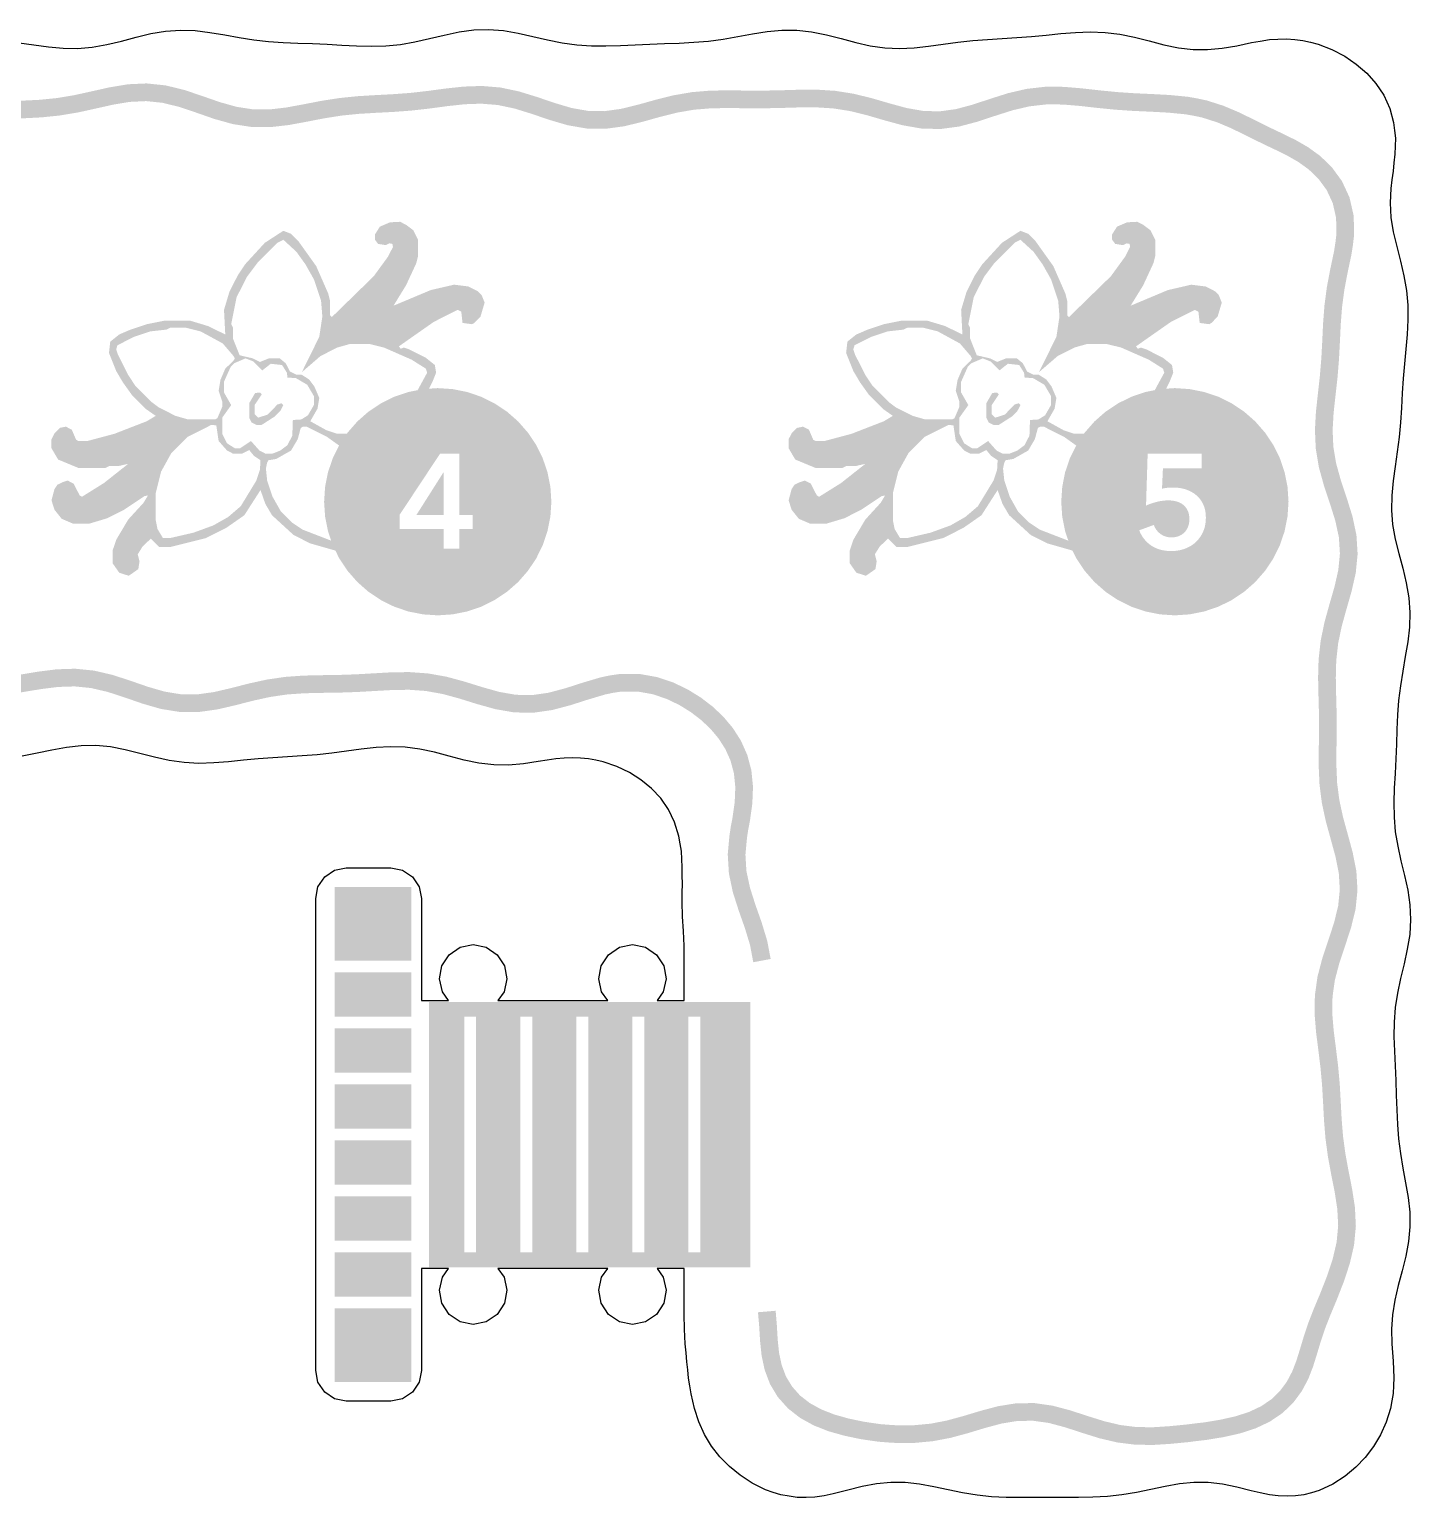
# Model space of a CAD drawing. Header units: millimetres. Extents: x 6 to 441, y 6 to 299.
# Drawn here: x 283.24 to 326.99, y 147.52 to 194.04 of the extents above; entities that cross this region are included whole.
import ezdxf

# ---------------------------------------------------------------- set-up
doc = ezdxf.new("R2010")
doc.units = ezdxf.units.MM
doc.layers.add('CUT', color=1, linetype='Continuous')
doc.layers.add('RASTER', color=7, linetype='Continuous')

msp = doc.modelspace()

# ---------------------------------------------------------------- hatches: boundary and pattern name
at = {"layer": 'RASTER'}
msp.add_hatch(color=7, dxfattribs=at).paths.add_polyline_path([(306.72, 164.585), (306.611, 165.161), (306.435, 165.741), (306.237, 166.304), (306.064, 166.847), (305.952, 167.373), (305.921, 167.892), (305.97, 168.421), (306.009, 168.68), (306.063, 168.956), (306.139, 169.504), (306.161, 170.044), (306.109, 170.565), (305.978, 171.054), (305.779, 171.501), (305.523, 171.902), (305.223, 172.26), (304.886, 172.579), (304.512, 172.866), (304.099, 173.122), (303.639, 173.344), (303.129, 173.516), (302.568, 173.616), (301.978, 173.62), (301.648, 173.573), (301.337, 173.509), (300.767, 173.34), (300.214, 173.162), (299.679, 173.02), (299.16, 172.946), (298.647, 172.956), (298.124, 173.047), (297.584, 173.199), (297.025, 173.373), (296.451, 173.529), (295.866, 173.633), (295.282, 173.675), (294.706, 173.668), (294.143, 173.636), (293.588, 173.604), (293.037, 173.585), (292.481, 173.577), (291.915, 173.564), (291.34, 173.523), (290.763, 173.438), (290.19, 173.313), (289.631, 173.169), (289.089, 173.043), (288.564, 172.969), (288.048, 172.971), (287.529, 173.055), (286.995, 173.209), (286.441, 173.401), (285.87, 173.587), (285.283, 173.723), (284.688, 173.782), (284.099, 173.763), (283.524, 173.69), (282.963, 173.598), (282.413, 173.516), (281.867, 173.457), (281.316, 173.419), (280.757, 173.388), (280.191, 173.345), (279.622, 173.276), (279.059, 173.186), (278.508, 173.096), (277.972, 173.037), (277.448, 173.034), (276.926, 173.103), (276.395, 173.241), (275.848, 173.426), (275.281, 173.619), (274.696, 173.773), (274.098, 173.848), (273.499, 173.829), (272.913, 173.732), (272.345, 173.594), (271.792, 173.456), (271.251, 173.346), (270.713, 173.278), (270.171, 173.247), (269.618, 173.236), (269.057, 173.226), (268.494, 173.202), (267.935, 173.167), (267.386, 173.138), (266.849, 173.139), (266.32, 173.19), (265.787, 173.298), (265.243, 173.455), (264.683, 173.63), (264.119, 173.779), (263.829, 173.842), (263.547, 173.882), (263.03, 173.926), (262.544, 173.93), (262.088, 173.928), (261.658, 173.951), (261.255, 174.022), (260.883, 174.155), (260.55, 174.355), (260.262, 174.62), (260.026, 174.945), (259.842, 175.323), (259.709, 175.745), (259.616, 176.207), (259.555, 176.703), (259.52, 177.232), (259.517, 177.511), (259.515, 177.787), (259.54, 178.314), (259.593, 178.835), (259.683, 179.357), (259.804, 179.886), (259.935, 180.428), (260.044, 180.987), (260.096, 181.56), (260.064, 182.139), (259.949, 182.711), (259.776, 183.269), (259.586, 183.808), (259.42, 184.33), (259.309, 184.838), (259.267, 185.34), (259.29, 185.847), (259.363, 186.367), (259.459, 186.9), (259.517, 187.182), (259.571, 187.464), (259.69, 187.981), (259.816, 188.454), (259.961, 188.879), (260.134, 189.254), (260.34, 189.58), (260.58, 189.856), (260.851, 190.086), (261.152, 190.275), (261.48, 190.434), (261.835, 190.578), (262.22, 190.725), (262.638, 190.891), (263.093, 191.086), (263.593, 191.302), (263.863, 191.406), (264.133, 191.509), (264.673, 191.672), (265.195, 191.771), (265.711, 191.788), (266.234, 191.725), (266.773, 191.602), (267.33, 191.452), (267.901, 191.314), (268.48, 191.216), (269.059, 191.166), (269.629, 191.151), (270.189, 191.15), (270.743, 191.143), (271.297, 191.122), (271.858, 191.096), (272.431, 191.087), (273.014, 191.119), (273.598, 191.21), (274.176, 191.354), (274.738, 191.524), (275.283, 191.679), (275.809, 191.78), (276.325, 191.802), (276.842, 191.74), (277.375, 191.605), (277.926, 191.426), (278.495, 191.248), (279.079, 191.111), (279.668, 191.04), (280.253, 191.034), (280.826, 191.073), (281.387, 191.127), (281.94, 191.173), (282.492, 191.202), (283.05, 191.222), (283.617, 191.251), (284.192, 191.309), (284.767, 191.405), (285.333, 191.529), (285.884, 191.653), (286.419, 191.742), (286.939, 191.767), (287.458, 191.713), (287.986, 191.583), (288.532, 191.399), (289.097, 191.202), (289.681, 191.039), (290.276, 190.947), (290.872, 190.942), (291.457, 191.009), (292.026, 191.114), (292.581, 191.222), (293.127, 191.308), (293.672, 191.363), (294.224, 191.396), (294.785, 191.425), (295.352, 191.468), (295.918, 191.532), (296.476, 191.607), (297.021, 191.667), (297.553, 191.686), (298.078, 191.643), (298.606, 191.532), (299.148, 191.364), (299.709, 191.173), (300.288, 191.003), (300.884, 190.899), (301.486, 190.889), (302.08, 190.969), (302.657, 191.11), (303.217, 191.267), (303.761, 191.403), (304.297, 191.495), (304.834, 191.539), (305.379, 191.547), (305.935, 191.541), (306.498, 191.539), (307.062, 191.55), (307.618, 191.567), (308.163, 191.569), (308.699, 191.536), (309.233, 191.452), (309.774, 191.319), (310.33, 191.156), (310.903, 191.001), (311.495, 190.898), (312.096, 190.882), (312.695, 190.962), (313.279, 191.117), (313.843, 191.304), (314.39, 191.478), (314.922, 191.602), (315.448, 191.661), (315.979, 191.659), (316.522, 191.613), (317.079, 191.55), (317.643, 191.494), (318.21, 191.456), (318.77, 191.431), (319.321, 191.401), (319.866, 191.348), (320.129, 191.301), (320.384, 191.248), (320.871, 191.092), (321.305, 190.908), (321.7, 190.716), (322.067, 190.533), (322.417, 190.363), (322.759, 190.201), (323.098, 190.032), (323.436, 189.838), (323.766, 189.6), (324.072, 189.305), (324.333, 188.949), (324.525, 188.535), (324.631, 188.069), (324.642, 187.551), (324.609, 187.281), (324.566, 187.006), (324.447, 186.444), (324.339, 185.873), (324.263, 185.297), (324.219, 184.725), (324.193, 184.161), (324.163, 183.606), (324.117, 183.054), (324.055, 182.497), (323.993, 181.929), (323.961, 181.347), (323.987, 180.756), (324.086, 180.164), (324.247, 179.582), (324.435, 179.018), (324.606, 178.472), (324.72, 177.945), (324.752, 177.428), (324.701, 176.907), (324.579, 176.372), (324.419, 175.818), (324.261, 175.247), (324.142, 174.664), (324.077, 174.079), (324.061, 173.501), (324.073, 172.933), (324.088, 172.375), (324.091, 171.82), (324.083, 171.261), (324.08, 170.692), (324.106, 170.113), (324.18, 169.53), (324.305, 168.95), (324.461, 168.382), (324.611, 167.832), (324.717, 167.3), (324.749, 166.781), (324.696, 166.262), (324.566, 165.731), (324.385, 165.182), (324.196, 164.613), (324.043, 164.028), (323.959, 163.435), (323.95, 162.843), (323.997, 162.263), (324.069, 161.697), (324.137, 161.141), (324.187, 160.59), (324.219, 160.035), (324.248, 159.471), (324.295, 158.899), (324.372, 158.325), (324.477, 157.756), (324.587, 157.2), (324.67, 156.66), (324.697, 156.133), (324.648, 155.612), (324.524, 155.083), (324.345, 154.539), (324.238, 154.268), (324.133, 153.999), (323.925, 153.501), (323.748, 153.046), (323.607, 152.623), (323.489, 152.228), (323.374, 151.858), (323.24, 151.512), (323.07, 151.19), (322.852, 150.895), (322.581, 150.634), (322.254, 150.412), (321.873, 150.233), (321.441, 150.093), (320.962, 149.986), (320.439, 149.9), (320.156, 149.868), (319.873, 149.832), (319.34, 149.781), (318.817, 149.747), (318.305, 149.755), (317.797, 149.818), (317.283, 149.94), (316.756, 150.105), (316.211, 150.283), (315.65, 150.432), (315.073, 150.514), (314.492, 150.506), (313.92, 150.414), (313.363, 150.266), (312.824, 150.103), (312.3, 149.96), (311.785, 149.861), (311.272, 149.813), (310.749, 149.808), (310.476, 149.825), (310.198, 149.846), (309.673, 149.923), (309.184, 150.025), (308.733, 150.153), (308.325, 150.313), (307.962, 150.512), (307.652, 150.753), (307.398, 151.038), (307.204, 151.361), (307.069, 151.719), (306.986, 152.107), (306.943, 152.524), (306.917, 152.97), (306.878, 153.439), (306.319, 153.392), (306.358, 152.93), (306.385, 152.478), (306.433, 152.02), (306.531, 151.561), (306.7, 151.116), (306.947, 150.705), (307.27, 150.344), (307.655, 150.043), (308.087, 149.805), (308.555, 149.621), (309.05, 149.481), (309.575, 149.371), (310.131, 149.29), (310.438, 149.266), (310.741, 149.248), (311.301, 149.254), (311.864, 149.307), (312.426, 149.414), (312.979, 149.564), (313.516, 149.727), (314.037, 149.866), (314.541, 149.948), (315.037, 149.954), (315.537, 149.883), (316.052, 149.745), (316.585, 149.571), (317.135, 149.399), (317.697, 149.267), (318.266, 149.196), (318.831, 149.187), (319.385, 149.222), (319.933, 149.275), (320.223, 149.312), (320.52, 149.346), (321.068, 149.436), (321.589, 149.553), (322.079, 149.712), (322.531, 149.925), (322.933, 150.198), (323.273, 150.524), (323.544, 150.891), (323.75, 151.279), (323.903, 151.674), (324.025, 152.064), (324.141, 152.454), (324.275, 152.855), (324.445, 153.291), (324.652, 153.787), (324.76, 154.063), (324.873, 154.353), (325.064, 154.931), (325.201, 155.522), (325.257, 156.121), (325.228, 156.716), (325.139, 157.297), (325.027, 157.861), (324.926, 158.413), (324.852, 158.96), (324.807, 159.508), (324.778, 160.066), (324.746, 160.631), (324.694, 161.201), (324.625, 161.766), (324.554, 162.321), (324.51, 162.861), (324.518, 163.391), (324.593, 163.918), (324.733, 164.454), (324.917, 165.006), (325.105, 165.577), (325.249, 166.167), (325.309, 166.769), (325.273, 167.371), (325.157, 167.96), (325.002, 168.53), (324.85, 169.083), (324.733, 169.624), (324.664, 170.161), (324.641, 170.703), (324.643, 171.256), (324.651, 171.817), (324.648, 172.383), (324.633, 172.946), (324.622, 173.499), (324.636, 174.041), (324.695, 174.577), (324.806, 175.115), (324.958, 175.665), (325.121, 176.232), (325.254, 176.817), (325.313, 177.418), (325.275, 178.021), (325.148, 178.615), (324.969, 179.19), (324.783, 179.746), (324.633, 180.286), (324.544, 180.815), (324.521, 181.344), (324.552, 181.883), (324.612, 182.435), (324.675, 182.999), (324.722, 183.568), (324.752, 184.134), (324.778, 184.691), (324.82, 185.239), (324.892, 185.784), (324.996, 186.334), (325.116, 186.899), (325.164, 187.204), (325.203, 187.537), (325.188, 188.137), (325.056, 188.715), (324.816, 189.233), (324.495, 189.673), (324.127, 190.029), (323.742, 190.308), (323.363, 190.526), (323.003, 190.705), (322.659, 190.868), (322.315, 191.035), (321.948, 191.219), (321.536, 191.419), (321.065, 191.618), (320.536, 191.787), (320.236, 191.851), (319.936, 191.904), (319.364, 191.96), (318.798, 191.991), (318.241, 192.016), (317.69, 192.053), (317.138, 192.108), (316.577, 192.171), (316.003, 192.219), (315.417, 192.221), (314.826, 192.154), (314.241, 192.018), (313.671, 191.838), (313.118, 191.654), (312.585, 191.512), (312.066, 191.441), (311.551, 191.456), (311.025, 191.548), (310.482, 191.696), (309.92, 191.86), (309.344, 192.001), (308.761, 192.093), (308.18, 192.13), (307.608, 192.127), (307.047, 192.11), (306.494, 192.099), (305.94, 192.101), (305.378, 192.108), (304.807, 192.099), (304.227, 192.051), (303.646, 191.951), (303.073, 191.808), (302.515, 191.652), (301.975, 191.52), (301.452, 191.448), (300.937, 191.457), (300.416, 191.548), (299.879, 191.707), (299.322, 191.897), (298.747, 192.074), (298.159, 192.198), (297.566, 192.247), (296.981, 192.226), (296.408, 192.163), (295.85, 192.088), (295.299, 192.026), (294.749, 191.985), (294.193, 191.956), (293.627, 191.922), (293.055, 191.863), (292.484, 191.774), (291.922, 191.665), (291.374, 191.564), (290.842, 191.502), (290.321, 191.506), (289.8, 191.586), (289.266, 191.736), (288.714, 191.929), (288.143, 192.121), (287.554, 192.265), (286.955, 192.327), (286.359, 192.3), (285.777, 192.203), (285.211, 192.076), (284.66, 191.955), (284.117, 191.864), (283.575, 191.809), (283.026, 191.781), (282.467, 191.762), (281.902, 191.732), (281.337, 191.685), (280.781, 191.632), (280.237, 191.594), (279.705, 191.599), (279.177, 191.663), (278.644, 191.788), (278.096, 191.96), (277.53, 192.143), (276.945, 192.291), (276.346, 192.362), (275.744, 192.336), (275.154, 192.224), (274.581, 192.062), (274.027, 191.894), (273.487, 191.759), (272.955, 191.677), (272.42, 191.647), (271.876, 191.656), (271.32, 191.682), (270.757, 191.703), (270.194, 191.711), (269.637, 191.712), (269.09, 191.725), (268.551, 191.772), (268.014, 191.863), (267.468, 191.995), (266.908, 192.145), (266.33, 192.277), (265.735, 192.348), (265.134, 192.328), (264.539, 192.217), (263.958, 192.041), (263.663, 191.929), (263.378, 191.819), (262.871, 191.601), (262.424, 191.409), (262.016, 191.247), (261.63, 191.099), (261.252, 190.946), (260.879, 190.764), (260.52, 190.538), (260.185, 190.255), (259.89, 189.914), (259.641, 189.521), (259.44, 189.086), (259.28, 188.616), (259.146, 188.116), (259.023, 187.582), (258.968, 187.291), (258.908, 187.004), (258.81, 186.455), (258.732, 185.899), (258.706, 185.329), (258.755, 184.754), (258.879, 184.185), (259.055, 183.63), (259.244, 183.092), (259.406, 182.573), (259.508, 182.068), (259.535, 181.57), (259.49, 181.066), (259.388, 180.548), (259.258, 180.014), (259.133, 179.466), (259.038, 178.911), (258.981, 178.355), (258.955, 177.803), (258.957, 177.507), (258.96, 177.205), (258.997, 176.65), (259.063, 176.118), (259.166, 175.606), (259.322, 175.116), (259.545, 174.657), (259.843, 174.247), (260.214, 173.906), (260.644, 173.649), (261.111, 173.481), (261.594, 173.394), (262.074, 173.368), (262.543, 173.37), (263.003, 173.366), (263.489, 173.325), (263.729, 173.291), (263.984, 173.235), (264.528, 173.092), (265.082, 172.918), (265.654, 172.754), (266.236, 172.636), (266.822, 172.579), (267.4, 172.577), (267.967, 172.607), (268.523, 172.642), (269.075, 172.666), (269.629, 172.676), (270.192, 172.687), (270.765, 172.72), (271.342, 172.793), (271.916, 172.909), (272.479, 173.05), (273.025, 173.183), (273.555, 173.271), (274.071, 173.288), (274.589, 173.223), (275.119, 173.083), (275.667, 172.896), (276.235, 172.704), (276.819, 172.553), (277.413, 172.475), (278.004, 172.477), (278.583, 172.541), (279.148, 172.633), (279.7, 172.721), (280.246, 172.787), (280.794, 172.829), (281.351, 172.86), (281.916, 172.899), (282.485, 172.96), (283.05, 173.045), (283.604, 173.136), (284.144, 173.204), (284.67, 173.222), (285.191, 173.17), (285.719, 173.047), (286.263, 172.87), (286.825, 172.675), (287.406, 172.508), (288.002, 172.412), (288.602, 172.41), (289.191, 172.492), (289.764, 172.625), (290.32, 172.768), (290.863, 172.887), (291.401, 172.966), (291.942, 173.004), (292.491, 173.017), (293.05, 173.025), (293.614, 173.044), (294.175, 173.076), (294.726, 173.107), (295.266, 173.115), (295.797, 173.077), (296.328, 172.982), (296.868, 172.835), (297.425, 172.661), (298, 172.501), (298.593, 172.398), (299.194, 172.387), (299.791, 172.471), (300.371, 172.624), (300.933, 172.804), (301.481, 172.967), (301.744, 173.021), (302.005, 173.06), (302.518, 173.058), (302.99, 172.973), (303.428, 172.824), (303.83, 172.631), (304.194, 172.405), (304.522, 172.153), (304.815, 171.876), (305.071, 171.571), (305.285, 171.236), (305.45, 170.868), (305.557, 170.465), (305.601, 170.028), (305.581, 169.556), (305.509, 169.044), (305.457, 168.776), (305.413, 168.483), (305.361, 167.9), (305.397, 167.298), (305.522, 166.703), (305.706, 166.125), (305.903, 165.567), (306.067, 165.027), (306.169, 164.482)])
h = msp.add_hatch(color=7, dxfattribs=at)
h.paths.add_polyline_path([(294.66, 187.926), (294.984, 187.943), (295.172, 187.846), (295.4, 187.675), (295.553, 187.374), (295.553, 186.861), (295.496, 186.633), (295.172, 185.933), (294.773, 185.284), (295.952, 185.779), (296.692, 185.95), (297.148, 185.893), (297.449, 185.74), (297.563, 185.626), (297.66, 185.381), (297.529, 184.942), (297.335, 184.738), (297.261, 184.698), (296.96, 184.738), (296.92, 185.096), (296.806, 185.153), (296.049, 184.772), (294.944, 183.997), (295.001, 183.918), (295.098, 183.958), (295.269, 183.901), (295.798, 183.633), (296.083, 183.405), (296.123, 183.16), (296.009, 182.876), (295.798, 182.46), (295.514, 182.062), (294.944, 181.492), (294.415, 181.168), (293.959, 180.997), (293.504, 180.94), (293.447, 180.883), (293.692, 180.615), (293.959, 180.086), (294.187, 179.175), (294.187, 178.093), (293.976, 177.45), (293.788, 177.353), (293.333, 177.41), (292.137, 177.752), (291.608, 178.019), (290.925, 178.645), (290.714, 179.004), (290.56, 179.443), (290.048, 178.645), (289.478, 178.247), (288.835, 177.922), (287.696, 177.638), (287.355, 177.638), (287.087, 177.905), (286.825, 177.655), (286.672, 177.41), (286.728, 177.182), (286.689, 176.937), (286.387, 176.727), (286.085, 176.824), (285.874, 177.125), (285.874, 177.524), (285.988, 177.865), (286.37, 178.509), (286.859, 179.044), (286.996, 179.272), (286.882, 179.249), (286.233, 178.816), (285.704, 178.549), (285.134, 178.378), (284.622, 178.378), (284.263, 178.532), (284.035, 178.816), (283.939, 179.118), (284.035, 179.477), (284.127, 179.613), (284.28, 179.687), (284.451, 179.744), (284.639, 179.648), (284.833, 179.272), (284.907, 179.232), (285.607, 179.67), (286.37, 180.274), (286.045, 180.2), (285.761, 180.2), (285.647, 180.143), (284.793, 180.143), (284.149, 180.41), (283.939, 180.769), (283.939, 181.054), (284.035, 181.242), (284.206, 181.413), (284.394, 181.452), (284.582, 181.356), (284.719, 181.037), (284.793, 180.997), (285.077, 180.997), (285.931, 181.225), (286.956, 181.623), (287.241, 181.794), (286.939, 182.005), (286.484, 182.46), (286.199, 182.859), (285.988, 183.217), (285.761, 183.787), (285.8, 184.145), (286.085, 184.373), (286.444, 184.527), (286.956, 184.698), (287.526, 184.812), (288.323, 184.812), (288.892, 184.641), (289.444, 184.373), (289.404, 185.153), (289.575, 185.723), (289.843, 186.252), (290.071, 186.594), (290.697, 187.277), (291.283, 187.658), (291.528, 187.562), (291.756, 187.334), (292.325, 186.537), (292.707, 185.666), (292.764, 185.438), (292.764, 184.982), (292.821, 184.925), (294.147, 186.218), (294.603, 186.844), (294.756, 187.146), (294.739, 187.243), (294.642, 187.26), (294.529, 187.203), (294.284, 187.243), (294.187, 187.374), (294.187, 187.544), (294.341, 187.789)])
h.paths.add_polyline_path([(291.283, 187.374), (291.095, 187.277), (290.469, 186.651), (290.127, 186.195), (289.803, 185.552), (289.632, 184.698), (289.689, 184.584), (289.689, 184.242), (289.9, 183.713), (290.315, 183.616), (290.543, 183.502), (290.828, 183.616), (291.169, 183.616), (291.357, 183.462), (291.494, 183.2), (291.682, 183.103), (291.853, 183.103), (292.097, 182.95), (292.268, 182.722), (292.422, 182.363), (292.365, 182.022), (292.137, 181.623), (292.65, 181.338), (292.991, 181.225), (293.561, 181.225), (294.489, 181.549), (294.83, 181.777), (295.457, 182.46), (295.838, 183.16), (295.798, 183.291), (295.343, 183.576), (294.472, 183.958), (294.016, 184.071), (293.39, 184.071), (292.991, 183.958), (292.462, 183.69), (291.87, 183.178), (292.422, 184.299), (292.519, 184.942), (292.479, 185.438), (292.251, 186.121), (291.984, 186.594), (291.699, 186.992)], flags=0)
h.paths.add_polyline_path([(287.696, 184.584), (287.582, 184.527), (287.07, 184.47), (286.558, 184.299), (286.028, 184.032), (285.988, 183.901), (286.045, 183.73), (286.37, 183.086), (286.597, 182.745), (287.11, 182.232), (287.338, 182.062), (287.867, 181.794), (288.266, 181.68), (289.12, 181.68), (289.194, 181.72), (289.347, 182.079), (289.347, 182.249), (289.234, 182.591), (289.291, 182.933), (289.444, 183.291), (289.706, 183.542), (289.746, 183.616), (289.706, 183.69), (289.365, 184.088), (288.664, 184.47), (288.209, 184.584)], flags=0)
h.paths.add_polyline_path([(290.088, 183.616), (289.729, 183.462), (289.615, 183.348), (289.404, 182.876), (289.404, 182.534), (289.632, 182.136), (289.347, 181.737), (289.347, 181.225), (289.501, 180.923), (289.746, 180.769), (289.917, 180.769), (290.258, 180.997), (290.526, 180.695), (290.714, 180.598), (290.942, 180.598), (291.186, 180.695), (291.414, 180.866), (291.568, 181.168), (291.585, 181.663), (291.853, 181.68), (292.063, 181.811), (292.251, 182.136), (292.251, 182.42), (292.041, 182.779), (291.682, 182.99), (291.414, 183.007), (291.397, 183.16), (291.243, 183.405), (290.885, 183.445), (290.617, 183.234), (290.332, 183.519)], flags=0)
h.paths.add_polyline_path([(290.389, 182.517), (290.543, 182.534), (290.6, 182.477), (290.372, 182.136), (290.372, 181.851), (290.486, 181.737), (290.788, 181.834), (291.095, 182.153), (291.226, 182.193), (291.283, 182.136), (291.186, 181.948), (291.016, 181.777), (290.6, 181.509), (290.429, 181.509), (290.276, 181.583), (290.201, 181.737), (290.201, 182.193)], flags=0)
h.paths.add_polyline_path([(289.006, 181.509), (288.249, 181.128), (287.736, 180.615), (287.412, 180.029), (287.241, 179.346), (287.241, 178.492), (287.298, 178.207), (287.469, 177.922), (287.696, 177.922), (288.437, 178.093), (289.063, 178.321), (289.535, 178.589), (289.934, 178.93), (290.429, 179.744), (290.543, 180.086), (290.56, 180.388), (290.355, 180.524), (290.201, 180.712), (289.974, 180.598), (289.689, 180.598), (289.501, 180.695), (289.234, 180.997), (289.16, 181.492)], flags=0)
h.paths.add_polyline_path([(291.91, 181.452), (291.836, 181.413), (291.739, 181.054), (291.528, 180.695), (291.056, 180.428), (290.811, 180.388), (290.771, 180.314), (290.731, 180.126), (290.771, 179.744), (290.942, 179.232), (291.209, 178.759), (291.551, 178.418), (291.892, 178.19), (292.877, 177.809), (293.731, 177.638), (293.845, 177.752), (293.959, 178.207), (293.959, 179.061), (293.788, 179.801), (293.407, 180.502), (293.065, 180.843), (292.667, 181.128), (292.023, 181.452)], flags=0)
h = msp.add_hatch(color=7, dxfattribs=at)
h.paths.add_polyline_path([(318.01, 187.926), (318.334, 187.943), (318.522, 187.846), (318.75, 187.675), (318.903, 187.374), (318.903, 186.861), (318.846, 186.633), (318.522, 185.933), (318.123, 185.284), (319.302, 185.779), (320.042, 185.95), (320.498, 185.893), (320.799, 185.74), (320.913, 185.626), (321.01, 185.381), (320.879, 184.942), (320.685, 184.738), (320.611, 184.698), (320.31, 184.738), (320.27, 185.096), (320.156, 185.153), (319.399, 184.772), (318.294, 183.997), (318.351, 183.918), (318.448, 183.958), (318.619, 183.901), (319.148, 183.633), (319.433, 183.405), (319.473, 183.16), (319.359, 182.876), (319.148, 182.46), (318.864, 182.062), (318.294, 181.492), (317.765, 181.168), (317.309, 180.997), (316.854, 180.94), (316.797, 180.883), (317.042, 180.615), (317.309, 180.086), (317.537, 179.175), (317.537, 178.093), (317.326, 177.45), (317.138, 177.353), (316.683, 177.41), (315.487, 177.752), (314.958, 178.019), (314.275, 178.645), (314.064, 179.004), (313.91, 179.443), (313.398, 178.645), (312.828, 178.247), (312.185, 177.922), (311.046, 177.638), (310.705, 177.638), (310.437, 177.905), (310.175, 177.655), (310.022, 177.41), (310.078, 177.182), (310.039, 176.937), (309.737, 176.727), (309.435, 176.824), (309.224, 177.125), (309.224, 177.524), (309.338, 177.865), (309.72, 178.509), (310.209, 179.044), (310.346, 179.272), (310.232, 179.249), (309.583, 178.816), (309.054, 178.549), (308.484, 178.378), (307.972, 178.378), (307.613, 178.532), (307.385, 178.816), (307.289, 179.118), (307.385, 179.477), (307.477, 179.613), (307.63, 179.687), (307.801, 179.744), (307.989, 179.648), (308.183, 179.272), (308.257, 179.232), (308.957, 179.67), (309.72, 180.274), (309.395, 180.2), (309.111, 180.2), (308.997, 180.143), (308.143, 180.143), (307.499, 180.41), (307.289, 180.769), (307.289, 181.054), (307.385, 181.242), (307.556, 181.413), (307.744, 181.452), (307.932, 181.356), (308.069, 181.037), (308.143, 180.997), (308.427, 180.997), (309.281, 181.225), (310.306, 181.623), (310.591, 181.794), (310.289, 182.005), (309.834, 182.46), (309.549, 182.859), (309.338, 183.217), (309.111, 183.787), (309.15, 184.145), (309.435, 184.373), (309.794, 184.527), (310.306, 184.698), (310.876, 184.812), (311.673, 184.812), (312.242, 184.641), (312.794, 184.373), (312.754, 185.153), (312.925, 185.723), (313.193, 186.252), (313.421, 186.594), (314.047, 187.277), (314.633, 187.658), (314.878, 187.562), (315.106, 187.334), (315.675, 186.537), (316.057, 185.666), (316.114, 185.438), (316.114, 184.982), (316.171, 184.925), (317.497, 186.218), (317.953, 186.844), (318.106, 187.146), (318.089, 187.243), (317.992, 187.26), (317.879, 187.203), (317.634, 187.243), (317.537, 187.374), (317.537, 187.544), (317.691, 187.789)])
h.paths.add_polyline_path([(314.633, 187.374), (314.445, 187.277), (313.819, 186.651), (313.477, 186.195), (313.153, 185.552), (312.982, 184.698), (313.039, 184.584), (313.039, 184.242), (313.25, 183.713), (313.665, 183.616), (313.893, 183.502), (314.178, 183.616), (314.519, 183.616), (314.707, 183.462), (314.844, 183.2), (315.032, 183.103), (315.203, 183.103), (315.447, 182.95), (315.618, 182.722), (315.772, 182.363), (315.715, 182.022), (315.487, 181.623), (316, 181.338), (316.341, 181.225), (316.911, 181.225), (317.839, 181.549), (318.18, 181.777), (318.807, 182.46), (319.188, 183.16), (319.148, 183.291), (318.693, 183.576), (317.822, 183.958), (317.366, 184.071), (316.74, 184.071), (316.341, 183.958), (315.812, 183.69), (315.22, 183.178), (315.772, 184.299), (315.869, 184.942), (315.829, 185.438), (315.601, 186.121), (315.334, 186.594), (315.049, 186.992)], flags=0)
h.paths.add_polyline_path([(311.046, 184.584), (310.932, 184.527), (310.42, 184.47), (309.908, 184.299), (309.378, 184.032), (309.338, 183.901), (309.395, 183.73), (309.72, 183.086), (309.947, 182.745), (310.46, 182.232), (310.688, 182.062), (311.217, 181.794), (311.616, 181.68), (312.47, 181.68), (312.544, 181.72), (312.697, 182.079), (312.697, 182.249), (312.584, 182.591), (312.641, 182.933), (312.794, 183.291), (313.056, 183.542), (313.096, 183.616), (313.056, 183.69), (312.715, 184.088), (312.014, 184.47), (311.559, 184.584)], flags=0)
h.paths.add_polyline_path([(313.438, 183.616), (313.079, 183.462), (312.965, 183.348), (312.754, 182.876), (312.754, 182.534), (312.982, 182.136), (312.697, 181.737), (312.697, 181.225), (312.851, 180.923), (313.096, 180.769), (313.267, 180.769), (313.608, 180.997), (313.876, 180.695), (314.064, 180.598), (314.292, 180.598), (314.536, 180.695), (314.764, 180.866), (314.918, 181.168), (314.935, 181.663), (315.203, 181.68), (315.413, 181.811), (315.601, 182.136), (315.601, 182.42), (315.391, 182.779), (315.032, 182.99), (314.764, 183.007), (314.747, 183.16), (314.593, 183.405), (314.235, 183.445), (313.967, 183.234), (313.682, 183.519)], flags=0)
h.paths.add_polyline_path([(313.739, 182.517), (313.893, 182.534), (313.95, 182.477), (313.722, 182.136), (313.722, 181.851), (313.836, 181.737), (314.138, 181.834), (314.445, 182.153), (314.576, 182.193), (314.633, 182.136), (314.536, 181.948), (314.366, 181.777), (313.95, 181.509), (313.779, 181.509), (313.626, 181.583), (313.551, 181.737), (313.551, 182.193)], flags=0)
h.paths.add_polyline_path([(312.356, 181.509), (311.599, 181.128), (311.086, 180.615), (310.762, 180.029), (310.591, 179.346), (310.591, 178.492), (310.648, 178.207), (310.819, 177.922), (311.046, 177.922), (311.787, 178.093), (312.413, 178.321), (312.885, 178.589), (313.284, 178.93), (313.779, 179.744), (313.893, 180.086), (313.91, 180.388), (313.705, 180.524), (313.551, 180.712), (313.324, 180.598), (313.039, 180.598), (312.851, 180.695), (312.584, 180.997), (312.51, 181.492)], flags=0)
h.paths.add_polyline_path([(315.26, 181.452), (315.186, 181.413), (315.089, 181.054), (314.878, 180.695), (314.406, 180.428), (314.161, 180.388), (314.121, 180.314), (314.081, 180.126), (314.121, 179.744), (314.292, 179.232), (314.559, 178.759), (314.901, 178.418), (315.242, 178.19), (316.227, 177.809), (317.081, 177.638), (317.195, 177.752), (317.309, 178.207), (317.309, 179.061), (317.138, 179.801), (316.757, 180.502), (316.415, 180.843), (316.017, 181.128), (315.373, 181.452)], flags=0)
h = msp.add_hatch(color=7, dxfattribs=at)
h.paths.add_polyline_path([(299.774, 179.073), (299.743, 178.603), (299.651, 178.141), (299.5, 177.695), (299.292, 177.273), (299.03, 176.882), (298.72, 176.528), (298.366, 176.217), (297.974, 175.956), (297.552, 175.747), (297.106, 175.596), (296.644, 175.504), (296.174, 175.473), (295.705, 175.504), (295.243, 175.596), (294.797, 175.747), (294.375, 175.956), (293.983, 176.217), (293.629, 176.528), (293.319, 176.882), (293.057, 177.273), (292.849, 177.695), (292.697, 178.141), (292.606, 178.603), (292.575, 179.073), (292.606, 179.543), (292.697, 180.005), (292.849, 180.451), (293.057, 180.873), (293.319, 181.264), (293.629, 181.618), (293.983, 181.929), (294.375, 182.19), (294.797, 182.399), (295.243, 182.55), (295.705, 182.642), (296.174, 182.673), (296.644, 182.642), (297.106, 182.55), (297.552, 182.399), (297.974, 182.19), (298.366, 181.929), (298.72, 181.618), (299.03, 181.264), (299.292, 180.873), (299.5, 180.451), (299.651, 180.005), (299.743, 179.543)])
h.paths.add_polyline_path([(296.357, 178.211), (296.357, 177.586), (296.858, 177.586), (296.858, 178.211), (297.279, 178.211), (297.279, 178.648), (296.858, 178.648), (296.858, 180.594), (296.247, 180.594), (294.968, 178.661), (294.968, 178.211), (296.357, 178.211)], flags=0)
h.paths.add_polyline_path([(296.357, 179.995), (296.357, 178.648), (295.495, 178.648), (296.349, 179.995), (296.357, 179.995)], flags=0)
h = msp.add_hatch(color=7, dxfattribs=at)
h.paths.add_polyline_path([(323.124, 179.073), (323.093, 178.603), (323.001, 178.141), (322.85, 177.695), (322.642, 177.273), (322.38, 176.882), (322.07, 176.528), (321.716, 176.217), (321.324, 175.956), (320.902, 175.747), (320.456, 175.596), (319.994, 175.504), (319.524, 175.473), (319.055, 175.504), (318.593, 175.596), (318.147, 175.747), (317.725, 175.956), (317.333, 176.217), (316.979, 176.528), (316.669, 176.882), (316.407, 177.273), (316.199, 177.695), (316.047, 178.141), (315.956, 178.603), (315.925, 179.073), (315.956, 179.543), (316.047, 180.005), (316.199, 180.451), (316.407, 180.873), (316.669, 181.264), (316.979, 181.618), (317.333, 181.929), (317.725, 182.19), (318.147, 182.399), (318.593, 182.55), (319.055, 182.642), (319.524, 182.673), (319.994, 182.642), (320.456, 182.55), (320.902, 182.399), (321.324, 182.19), (321.716, 181.929), (322.07, 181.618), (322.38, 181.264), (322.642, 180.873), (322.85, 180.451), (323.001, 180.005), (323.093, 179.543)])
h.paths.add_polyline_path([(320.374, 180.135), (320.374, 180.594), (318.662, 180.594), (318.611, 178.95), (318.628, 178.958), (318.646, 178.967), (318.665, 178.975), (318.684, 178.983), (318.704, 178.991), (318.724, 178.998), (318.745, 179.006), (318.766, 179.014), (318.788, 179.021), (318.81, 179.028), (318.832, 179.035), (318.854, 179.042), (318.877, 179.048), (318.899, 179.055), (318.922, 179.061), (318.945, 179.067), (318.968, 179.072), (318.991, 179.078), (319.014, 179.083), (319.037, 179.087), (319.06, 179.092), (319.084, 179.096), (319.108, 179.099), (319.131, 179.103), (319.155, 179.106), (319.179, 179.108), (319.202, 179.11), (319.224, 179.112), (319.247, 179.114), (319.269, 179.115), (319.291, 179.115), (319.312, 179.115), (319.343, 179.115), (319.373, 179.114), (319.404, 179.112), (319.434, 179.109), (319.464, 179.105), (319.494, 179.1), (319.524, 179.094), (319.554, 179.088), (319.583, 179.08), (319.612, 179.071), (319.64, 179.061), (319.667, 179.05), (319.694, 179.037), (319.719, 179.023), (319.744, 179.007), (319.769, 178.99), (319.792, 178.972), (319.814, 178.952), (319.835, 178.931), (319.855, 178.909), (319.874, 178.885), (319.892, 178.86), (319.908, 178.833), (319.924, 178.805), (319.938, 178.776), (319.95, 178.744), (319.96, 178.711), (319.968, 178.676), (319.975, 178.639), (319.979, 178.6), (319.982, 178.559), (319.983, 178.517), (319.982, 178.483), (319.98, 178.45), (319.977, 178.419), (319.972, 178.388), (319.966, 178.357), (319.958, 178.328), (319.949, 178.3), (319.939, 178.272), (319.927, 178.246), (319.914, 178.22), (319.901, 178.196), (319.886, 178.173), (319.87, 178.151), (319.854, 178.13), (319.836, 178.11), (319.817, 178.092), (319.798, 178.074), (319.778, 178.058), (319.757, 178.042), (319.735, 178.028), (319.712, 178.015), (319.688, 178.003), (319.664, 177.991), (319.639, 177.981), (319.613, 177.972), (319.587, 177.965), (319.561, 177.958), (319.534, 177.953), (319.507, 177.949), (319.479, 177.946), (319.451, 177.944), (319.422, 177.943), (319.372, 177.945), (319.324, 177.95), (319.277, 177.958), (319.232, 177.97), (319.189, 177.985), (319.148, 178.004), (319.108, 178.026), (319.07, 178.051), (319.034, 178.08), (319.001, 178.11), (318.97, 178.143), (318.942, 178.177), (318.917, 178.214), (318.895, 178.253), (318.875, 178.295), (318.858, 178.338), (318.395, 178.168), (318.426, 178.094), (318.463, 178.023), (318.503, 177.957), (318.549, 177.895), (318.598, 177.837), (318.652, 177.782), (318.71, 177.732), (318.773, 177.686), (318.839, 177.645), (318.91, 177.609), (318.984, 177.579), (319.061, 177.554), (319.143, 177.535), (319.228, 177.521), (319.317, 177.513), (319.41, 177.51), (319.466, 177.511), (319.521, 177.514), (319.575, 177.52), (319.628, 177.528), (319.681, 177.538), (319.733, 177.551), (319.784, 177.565), (319.834, 177.582), (319.884, 177.601), (319.931, 177.622), (319.977, 177.645), (320.021, 177.67), (320.064, 177.697), (320.105, 177.726), (320.145, 177.757), (320.183, 177.79), (320.219, 177.825), (320.253, 177.862), (320.286, 177.901), (320.316, 177.942), (320.345, 177.984), (320.371, 178.029), (320.396, 178.075), (320.419, 178.124), (320.439, 178.174), (320.457, 178.226), (320.472, 178.279), (320.484, 178.334), (320.493, 178.391), (320.5, 178.45), (320.504, 178.51), (320.506, 178.572), (320.504, 178.628), (320.501, 178.683), (320.495, 178.736), (320.486, 178.788), (320.475, 178.838), (320.461, 178.886), (320.445, 178.933), (320.427, 178.977), (320.406, 179.021), (320.384, 179.062), (320.359, 179.102), (320.333, 179.14), (320.305, 179.176), (320.274, 179.211), (320.242, 179.244), (320.208, 179.275), (320.172, 179.304), (320.135, 179.332), (320.096, 179.357), (320.056, 179.381), (320.014, 179.404), (319.971, 179.424), (319.926, 179.443), (319.879, 179.46), (319.831, 179.474), (319.783, 179.487), (319.733, 179.498), (319.682, 179.507), (319.63, 179.514), (319.578, 179.519), (319.524, 179.522), (319.469, 179.523), (319.449, 179.523), (319.428, 179.523), (319.406, 179.522), (319.384, 179.521), (319.361, 179.52), (319.337, 179.518), (319.313, 179.517), (319.289, 179.515), (319.264, 179.512), (319.24, 179.51), (319.218, 179.507), (319.196, 179.503), (319.175, 179.499), (319.154, 179.495), (319.135, 179.49), (319.117, 179.485), (319.146, 180.135), (320.374, 180.135)], flags=0)
h = msp.add_hatch(color=7, dxfattribs=at)
h.paths.add_polyline_path([(295.337, 151.177), (295.337, 166.868), (292.908, 166.868), (292.908, 151.177)])
h.paths.add_polyline_path([(295.337, 153.512), (292.908, 153.512), (292.908, 153.886), (295.337, 153.886), (295.337, 153.512)], flags=0)
h.paths.add_polyline_path([(295.337, 155.287), (292.908, 155.287), (292.908, 155.66), (295.337, 155.66), (295.337, 155.287)], flags=0)
h.paths.add_polyline_path([(295.337, 157.061), (292.908, 157.061), (292.908, 157.435), (295.337, 157.435), (295.337, 157.061)], flags=0)
h.paths.add_polyline_path([(295.337, 158.836), (292.908, 158.836), (292.908, 159.21), (295.337, 159.21), (295.337, 158.836)], flags=0)
h.paths.add_polyline_path([(295.337, 160.611), (292.908, 160.611), (292.908, 160.984), (295.337, 160.984), (295.337, 160.611)], flags=0)
h.paths.add_polyline_path([(295.337, 162.385), (292.908, 162.385), (292.908, 162.759), (295.337, 162.759), (295.337, 162.385)], flags=0)
h.paths.add_polyline_path([(295.337, 164.16), (292.908, 164.16), (292.908, 164.533), (295.337, 164.533), (295.337, 164.16)], flags=0)
h = msp.add_hatch(color=7, dxfattribs=at)
h.paths.add_polyline_path([(306.078, 154.82), (306.078, 163.226), (295.897, 163.226), (295.897, 154.82)])
h.paths.add_polyline_path([(304.49, 155.287), (304.116, 155.287), (304.116, 162.759), (304.49, 162.759), (304.49, 155.287)], flags=0)
h.paths.add_polyline_path([(302.715, 155.287), (302.342, 155.287), (302.342, 162.759), (302.715, 162.759), (302.715, 155.287)], flags=0)
h.paths.add_polyline_path([(300.941, 155.287), (300.567, 155.287), (300.567, 162.759), (300.941, 162.759), (300.941, 155.287)], flags=0)
h.paths.add_polyline_path([(299.166, 155.287), (298.792, 155.287), (298.792, 162.759), (299.166, 162.759), (299.166, 155.287)], flags=0)
h.paths.add_polyline_path([(297.391, 155.287), (297.018, 155.287), (297.018, 162.759), (297.391, 162.759), (297.391, 155.287)], flags=0)

# ---------------------------------------------------------------- linework, layer by layer
at = {"layer": 'CUT'}
msp.add_lwpolyline([(282.915, 193.613), (283.38, 193.545), (283.844, 193.483), (284.307, 193.441), (284.768, 193.435), (285.229, 193.474), (285.691, 193.557), (286.154, 193.671), (286.619, 193.796), (287.086, 193.909), (287.554, 193.987), (288.023, 194.018), (288.491, 194.001), (288.959, 193.944), (289.425, 193.865), (289.889, 193.781), (290.353, 193.71), (290.816, 193.658), (291.279, 193.625), (291.743, 193.605), (292.208, 193.588), (292.673, 193.568), (293.138, 193.543), (293.603, 193.519), (294.066, 193.507), (294.528, 193.518), (294.99, 193.563), (295.453, 193.642), (295.916, 193.746), (296.381, 193.859), (296.848, 193.959), (297.316, 194.024), (297.785, 194.04), (298.254, 194.003), (298.722, 193.922), (299.188, 193.815), (299.652, 193.705), (300.115, 193.61), (300.578, 193.546), (301.04, 193.515), (301.503, 193.514), (301.966, 193.531), (302.431, 193.554), (302.896, 193.575), (303.361, 193.59), (303.826, 193.606), (304.289, 193.63), (304.753, 193.671), (305.216, 193.733), (305.68, 193.813), (306.145, 193.898), (306.611, 193.973), (307.079, 194.016), (307.548, 194.014), (308.017, 193.963), (308.485, 193.868), (308.951, 193.747), (309.415, 193.624), (309.877, 193.521), (310.339, 193.456), (310.8, 193.436), (311.261, 193.457), (311.724, 193.508), (312.189, 193.572), (312.654, 193.635), (313.12, 193.686), (313.586, 193.724), (314.051, 193.752), (314.516, 193.78), (314.98, 193.814), (315.444, 193.857), (315.909, 193.905), (316.375, 193.945), (316.842, 193.962), (317.311, 193.945), (317.779, 193.887), (318.246, 193.792), (318.712, 193.674), (319.176, 193.555), (319.638, 193.459), (320.099, 193.403), (320.559, 193.397), (321.021, 193.441), (321.483, 193.521), (321.947, 193.62), (322.231, 193.67), (322.518, 193.716), (322.79, 193.733), (323.065, 193.74), (323.323, 193.718), (323.582, 193.688), (323.821, 193.632), (324.063, 193.569), (324.501, 193.399), (324.903, 193.187), (325.269, 192.937), (325.6, 192.649), (325.893, 192.322), (326.139, 191.951), (326.33, 191.536), (326.454, 191.084), (326.485, 190.837), (326.508, 190.594), (326.504, 190.336), (326.495, 190.082), (326.464, 189.814), (326.437, 189.551), (326.396, 189.274), (326.368, 188.998), (326.343, 188.541), (326.37, 188.082), (326.444, 187.622), (326.552, 187.16), (326.672, 186.697), (326.782, 186.232), (326.862, 185.765), (326.904, 185.298), (326.906, 184.832), (326.879, 184.367), (326.837, 183.903), (326.793, 183.439), (326.756, 182.976), (326.726, 182.513), (326.7, 182.05), (326.669, 181.586), (326.625, 181.121), (326.567, 180.657), (326.5, 180.193), (326.437, 179.731), (326.393, 179.27), (326.386, 178.809), (326.422, 178.35), (326.502, 177.89), (326.615, 177.428), (326.74, 176.964), (326.853, 176.499), (326.934, 176.032), (326.969, 175.565), (326.955, 175.098), (326.901, 174.632), (326.823, 174.167), (326.74, 173.704), (326.667, 173.241), (326.613, 172.78), (326.579, 172.318), (326.558, 171.855), (326.541, 171.391), (326.522, 170.928), (326.497, 170.464), (326.473, 170.001), (326.459, 169.539), (326.467, 169.078), (326.507, 168.617), (326.582, 168.156), (326.684, 167.694), (326.797, 167.231), (326.899, 166.766), (326.97, 166.299), (326.992, 165.831), (326.963, 165.364), (326.887, 164.897), (326.783, 164.432), (326.672, 163.969), (326.574, 163.507), (326.505, 163.046), (326.469, 162.586), (326.464, 162.124), (326.479, 161.662), (326.502, 161.199), (326.523, 160.735), (326.539, 160.271), (326.554, 159.808), (326.576, 159.346), (326.613, 158.884), (326.671, 158.422), (326.748, 157.96), (326.834, 157.496), (326.912, 157.031), (326.962, 156.565), (326.97, 156.098), (326.928, 155.63), (326.841, 155.164), (326.725, 154.699), (326.6, 154.235), (326.492, 153.774), (326.418, 153.314), (326.388, 152.854), (326.401, 152.396), (326.416, 152.119), (326.441, 151.842), (326.451, 151.58), (326.462, 151.316), (326.451, 151.066), (326.436, 150.815), (326.398, 150.58), (326.356, 150.345), (326.222, 149.908), (326.04, 149.506), (325.818, 149.136), (325.557, 148.794), (325.258, 148.48), (324.917, 148.194), (324.528, 147.943), (324.094, 147.745), (323.848, 147.672), (323.604, 147.61), (323.341, 147.58), (323.078, 147.563), (322.798, 147.579), (322.521, 147.607), (322.231, 147.667), (321.946, 147.731), (321.489, 147.848), (321.035, 147.941), (320.581, 147.994), (320.128, 147.998), (319.674, 147.955), (319.219, 147.876), (318.762, 147.779), (318.304, 147.685), (317.845, 147.607), (317.386, 147.556), (316.926, 147.53), (316.468, 147.522), (316.01, 147.523), (315.553, 147.524), (315.096, 147.521), (314.638, 147.518), (314.18, 147.522), (313.72, 147.544), (313.261, 147.591), (312.802, 147.666), (312.343, 147.76), (311.886, 147.859), (311.431, 147.944), (310.977, 147.995), (310.524, 147.999), (310.071, 147.955), (309.616, 147.868), (309.16, 147.754), (308.701, 147.637), (308.413, 147.58), (308.12, 147.535), (307.842, 147.524), (307.563, 147.527), (307.302, 147.563), (307.041, 147.61), (306.802, 147.685), (306.561, 147.768), (306.135, 147.977), (305.751, 148.226), (305.413, 148.508), (305.114, 148.816), (304.851, 149.151), (304.628, 149.517), (304.445, 149.916), (304.303, 150.347), (304.251, 150.579), (304.198, 150.809), (304.162, 151.056), (304.121, 151.301), (304.094, 151.564), (304.062, 151.826), (304.041, 152.107), (304.017, 152.389), (303.988, 152.857), (303.983, 153.325), (303.983, 153.792), (303.983, 154.259), (303.983, 154.78), (303.124, 154.78), (303.318, 154.505), (303.41, 154.093), (303.334, 153.678), (303.104, 153.325), (302.755, 153.088), (302.342, 153.004), (301.928, 153.088), (301.579, 153.325), (301.349, 153.678), (301.274, 154.093), (301.365, 154.505), (301.559, 154.78), (298.08, 154.78), (298.275, 154.505), (298.366, 154.093), (298.291, 153.678), (298.061, 153.325), (297.712, 153.088), (297.298, 153.004), (296.884, 153.088), (296.535, 153.325), (296.305, 153.678), (296.23, 154.093), (296.321, 154.505), (296.516, 154.78), (295.657, 154.78), (295.657, 151.547), (295.583, 151.178), (295.372, 150.862), (295.056, 150.65), (294.687, 150.577), (293.278, 150.577), (292.909, 150.65), (292.593, 150.862), (292.381, 151.178), (292.308, 151.547), (292.308, 166.499), (292.381, 166.868), (292.593, 167.184), (292.909, 167.395), (293.278, 167.469), (294.687, 167.469), (295.056, 167.395), (295.372, 167.184), (295.583, 166.868), (295.657, 166.499), (295.657, 163.266), (296.516, 163.266), (296.321, 163.541), (296.23, 163.952), (296.305, 164.367), (296.535, 164.721), (296.884, 164.958), (297.298, 165.041), (297.712, 164.958), (298.061, 164.721), (298.291, 164.367), (298.366, 163.952), (298.275, 163.541), (298.08, 163.266), (301.559, 163.266), (301.365, 163.541), (301.274, 163.952), (301.349, 164.367), (301.579, 164.721), (301.928, 164.958), (302.342, 165.041), (302.755, 164.958), (303.104, 164.721), (303.334, 164.367), (303.41, 163.952), (303.318, 163.541), (303.124, 163.266), (303.983, 163.266), (303.983, 163.599), (303.983, 164.066), (303.983, 164.533), (303.983, 164.999), (303.957, 165.465), (303.928, 165.933), (303.918, 166.4), (303.916, 166.683), (303.923, 166.964), (303.919, 167.229), (303.921, 167.496), (303.906, 167.748), (303.891, 168.001), (303.854, 168.238), (303.813, 168.478), (303.678, 168.917), (303.484, 169.319), (303.238, 169.678), (302.943, 169.989), (302.61, 170.258), (302.245, 170.489), (301.848, 170.682), (301.417, 170.831), (301.182, 170.882), (300.948, 170.927), (300.697, 170.947), (300.448, 170.96), (300.181, 170.946), (299.917, 170.927), (299.637, 170.884), (299.357, 170.841), (298.891, 170.769), (298.42, 170.728), (297.949, 170.734), (297.478, 170.79), (297.009, 170.888), (296.541, 171.01), (296.074, 171.133), (295.61, 171.233), (295.147, 171.294), (294.683, 171.309), (294.219, 171.284), (293.754, 171.23), (293.287, 171.165), (292.82, 171.103), (292.351, 171.053), (291.884, 171.018), (291.416, 170.99), (290.95, 170.961), (290.483, 170.925), (290.017, 170.881), (289.549, 170.833), (289.081, 170.796), (288.611, 170.783), (288.141, 170.808), (287.671, 170.874), (287.202, 170.975), (286.734, 171.095), (286.268, 171.212), (285.804, 171.302), (285.341, 171.348), (284.878, 171.343), (284.415, 171.29), (283.95, 171.203), (283.483, 171.104), (283.015, 171.01)], dxfattribs=at)

doc.saveas('drawing.dxf')
